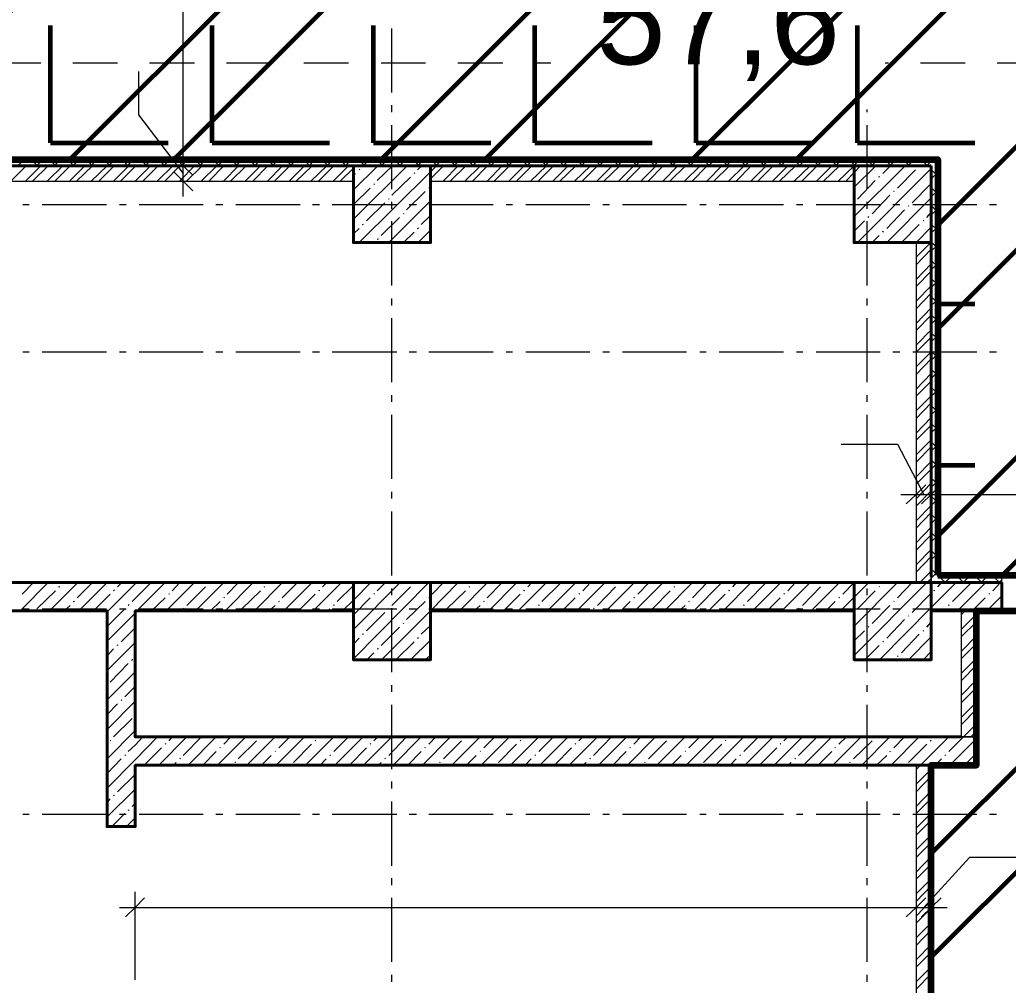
# Model space of a CAD drawing. Header units: millimetres. Extents: x -213911 to 415037, y -3642 to 107391.
# Drawn here: x -187577 to -179876, y 17320 to 24848 of the extents above; entities that cross this region are included whole.
import ezdxf

# ---------------------------------------------------------------- set-up
doc = ezdxf.new("R2010")
doc.units = ezdxf.units.MM
for name, color, linetype, lineweight in [('9.1 Стен подвал шпак', 160, 'Continuous', 90), ('9.2 Потолок подвал шпак', 90, 'Continuous', 60), ('9.3 клининг подвал', 190, 'Continuous', 60), ('Оси', 7, 'Continuous', 9)]:
    doc.layers.add(name, color=color, linetype=linetype, lineweight=lineweight)
doc.styles.get("Standard").update_dxf_attribs({"font": 'arial.ttf'})

msp = doc.modelspace()

# ---------------------------------------------------------------- hatches: boundary and pattern name
at = {"layer": '9.3 клининг подвал'}
h = msp.add_hatch(dxfattribs=at)
h.set_pattern_fill('ANSI32', color=256, scale=180)
h.paths.add_polyline_path([(-155078.4, 16155.4), (-164491.5, 16155.4), (-164491.5, 15486), (-166635.1, 15486), (-166635.1, 20239.2), (-167965.3, 20239.2), (-167965.3, 15752.9), (-167967.8, 15486), (-168333.9, 15486), (-170206.4, 15486), (-170206.4, 15956.3), (-178323.2, 15956.3), (-178323.2, 20239.2), (-180123.7, 20239.2), (-180123.7, 19036.1), (-180475.3, 19036.1), (-180475.3, 16155.4), (-205291.8, 16155.4), (-205291.8, 16655.3), (-206511.8, 16655.3), (-206511.8, 16155.4), (-206791.4, 16155.4), (-206791.4, 13151.8), (-168384.7, 13151.8), (-155078.4, 13151.8)])

# ---------------------------------------------------------------- linework, layer by layer
at = {"lineweight": 18}
for points in [[(-186380.7, 23785), (-186304.5, 23708.8), (-186228.2, 23636.8)], [(-186380.7, 23666.4), (-186304.5, 23590.2), (-186228.2, 23513.9)], [(-180517.6, 21222), (-180593.9, 21145.8), (-180670.1, 21073.8)], [(-180399, 21222), (-180475.3, 21145.8), (-180551.5, 21073.8)], [(-186605.3, 18002.4), (-186677.3, 17926.2), (-186753.5, 17854.2)], [(-180517.6, 18002.4), (-180593.9, 17926.2), (-180670.1, 17854.2)], [(-180399, 18002.4), (-180475.3, 17926.2), (-180551.5, 17854.2)]]:
    msp.add_lwpolyline(points, dxfattribs=at)
at = {"lineweight": 40}
for points in [[(-188181.2, 23708.8), (-184978.5, 23708.8)], [(-184376.9, 23708.8), (-181076.8, 23708.8)], [(-180475.3, 23111.5), (-180475.3, 20506.1)], [(-180242.3, 19256.4), (-186677.3, 19256.4), (-186677.3, 20239.2), (-184978.5, 20239.2), (-184978.5, 20459.5), (-188181.2, 20459.5), (-188181.2, 20239.2), (-186897.6, 20239.2), (-186897.6, 18557.4), (-186677.3, 18557.4), (-186677.3, 19036.1), (-180123.7, 19036.1), (-180123.7, 19256.4)], [(-179924.5, 20459.5), (-180475.3, 20459.5)]]:
    msp.add_lwpolyline(points, dxfattribs=at)
for points in [[(-184376.9, 23708.8), (-184978.5, 23708.8), (-184978.5, 23111.5), (-184376.9, 23111.5)], [(-180475.3, 23708.8), (-181076.8, 23708.8), (-181076.8, 23111.5), (-180475.3, 23111.5)], [(-184376.9, 20459.5), (-184978.5, 20459.5), (-184978.5, 19857.9), (-184376.9, 19857.9)], [(-181076.8, 20459.5), (-184376.9, 20459.5), (-184376.9, 20239.2), (-181076.8, 20239.2)], [(-180475.3, 20459.5), (-181076.8, 20459.5), (-181076.8, 19857.9), (-180475.3, 19857.9)], [(-179924.5, 20459.5), (-179924.5, 20239.2), (-180475.3, 20239.2), (-180475.3, 20459.5)]]:
    msp.add_lwpolyline(points, close=True, dxfattribs=at)
at = {"layer": '9.1 Стен подвал шпак'}
msp.add_lwpolyline([(-168384.7, 13151.8), (-206791.4, 13151.8), (-206791.4, 16155.4), (-206511.8, 16155.4), (-206511.8, 16655.3), (-205291.8, 16655.3), (-205291.8, 16155.4), (-180475.3, 16155.4), (-180475.3, 19036.1), (-180123.7, 19036.1), (-180123.7, 20239.2), (-178323.2, 20239.2), (-178323.2, 15956.3), (-170206.4, 15956.3)], dxfattribs=at)
at = {"layer": 'Оси', "lineweight": 9}
for points in [[(-186304.5, 23471.5), (-186304.5, 23708.8), (-186304.5, 28322.2), (-186304.5, 28563.6)], [(-179924.5, 20459.5), (-179924.5, 20506.1), (-180424.4, 20506.1), (-180424.4, 23708.8), (-180424.4, 23759.6), (-189782.5, 23759.6), (-189782.5, 28322.2), (-189829.1, 28322.2)], [(-184677.7, 24280.7), (-184677.7, 24780.6)], [(-180975.2, 24280.7), (-180975.2, 24780.6)], [(-187766, 24513.7), (-187414.4, 24513.7)], [(-187164.5, 24513.7), (-186817.1, 24513.7)], [(-186567.1, 24513.7), (-186215.5, 24513.7)], [(-185965.6, 24513.7), (-185614, 24513.7)], [(-185364, 24513.7), (-185016.6, 24513.7)], [(-184762.4, 24513.7), (-184415.1, 24513.7)], [(-184165.1, 24513.7), (-183813.5, 24513.7)], [(-183563.6, 24513.7), (-183211.9, 24513.7)], [(-182962, 24513.7), (-182614.6, 24513.7)], [(-182364.7, 24513.7), (-182013.1, 24513.7)], [(-181763.1, 24513.7), (-181411.5, 24513.7)], [(-181161.6, 24513.7), (-180809.9, 24513.7)], [(-180560, 24513.7), (-180212.6, 24513.7)], [(-179962.7, 24513.7), (-179611.1, 24513.7)], [(-186651.9, 24445.9), (-186651.9, 24107), (-186304.5, 23649.5)], [(-184677.7, 24128.2), (-184677.7, 24183.2)], [(-180975.2, 24128.2), (-180975.2, 24183.2)], [(-184677.7, 23526.6), (-184677.7, 24026.5)], [(-180975.2, 23526.6), (-180975.2, 24026.5)], [(-187592.3, 23708.8), (-187541.5, 23759.6)], [(-187439.8, 23708.8), (-187486.4, 23759.6)], [(-187448.3, 23708.8), (-187397.5, 23759.6)], [(-187295.8, 23708.8), (-187346.6, 23759.6)], [(-187308.5, 23708.8), (-187257.7, 23759.6)], [(-187156, 23708.8), (-187206.8, 23759.6)], [(-187164.5, 23708.8), (-187117.9, 23759.6)], [(-187011.9, 23708.8), (-187062.8, 23759.6)], [(-187024.7, 23708.8), (-186973.8, 23759.6)], [(-186872.1, 23708.8), (-186923, 23759.6)], [(-186884.9, 23708.8), (-186834, 23759.6)], [(-186732.3, 23708.8), (-186778.9, 23759.6)], [(-186740.8, 23708.8), (-186690, 23759.6)], [(-186588.3, 23708.8), (-186639.1, 23759.6)], [(-186601, 23708.8), (-186550.2, 23759.6)], [(-186448.5, 23708.8), (-186499.3, 23759.6)], [(-186457, 23708.8), (-186410.4, 23759.6)], [(-186304.5, 23708.8), (-186355.3, 23759.6)], [(-186317.2, 23708.8), (-186266.3, 23759.6)], [(-186164.7, 23708.8), (-186215.5, 23759.6)], [(-186177.4, 23708.8), (-186126.5, 23759.6)], [(-186024.9, 23708.8), (-186071.5, 23759.6)], [(-186033.3, 23708.8), (-185982.5, 23759.6)], [(-185880.8, 23708.8), (-185931.7, 23759.6)], [(-185893.6, 23708.8), (-185842.7, 23759.6)], [(-185741, 23708.8), (-185791.9, 23759.6)], [(-185749.5, 23708.8), (-185702.9, 23759.6)], [(-185597, 23708.8), (-185647.8, 23759.6)], [(-185609.7, 23708.8), (-185558.9, 23759.6)], [(-185457.2, 23708.8), (-185508, 23759.6)], [(-185469.9, 23708.8), (-185419.1, 23759.6)], [(-185317.4, 23708.8), (-185364, 23759.6)], [(-185325.9, 23708.8), (-185275, 23759.6)], [(-185173.4, 23708.8), (-185224.2, 23759.6)], [(-185186.1, 23708.8), (-185135.2, 23759.6)], [(-185033.6, 23708.8), (-185084.4, 23759.6)], [(-185042, 23708.8), (-184995.4, 23759.6)], [(-184889.5, 23708.8), (-184940.4, 23759.6)], [(-184902.2, 23708.8), (-184851.4, 23759.6)], [(-184749.7, 23708.8), (-184800.6, 23759.6)], [(-184762.4, 23708.8), (-184711.6, 23759.6)], [(-184609.9, 23708.8), (-184656.5, 23759.6)], [(-184618.4, 23708.8), (-184567.6, 23759.6)], [(-184465.9, 23708.8), (-184516.7, 23759.6)], [(-184478.6, 23708.8), (-184427.8, 23759.6)], [(-184326.1, 23708.8), (-184376.9, 23759.6)], [(-184334.6, 23708.8), (-184283.7, 23759.6)], [(-184182.1, 23708.8), (-184232.9, 23759.6)], [(-184194.8, 23708.8), (-184143.9, 23759.6)], [(-184042.3, 23708.8), (-184093.1, 23759.6)], [(-184050.7, 23708.8), (-184004.1, 23759.6)], [(-183898.2, 23708.8), (-183949.1, 23759.6)], [(-183910.9, 23708.8), (-183860.1, 23759.6)], [(-183758.4, 23708.8), (-183809.3, 23759.6)], [(-183771.1, 23708.8), (-183720.3, 23759.6)], [(-183618.6, 23708.8), (-183665.2, 23759.6)], [(-183627.1, 23708.8), (-183576.3, 23759.6)], [(-183474.6, 23708.8), (-183525.4, 23759.6)], [(-183487.3, 23708.8), (-183436.5, 23759.6)], [(-183334.8, 23708.8), (-183385.6, 23759.6)], [(-183343.3, 23708.8), (-183296.7, 23759.6)], [(-183190.8, 23708.8), (-183241.6, 23759.6)], [(-183203.5, 23708.8), (-183152.6, 23759.6)], [(-183051, 23708.8), (-183101.8, 23759.6)], [(-183063.7, 23708.8), (-183012.8, 23759.6)], [(-182911.2, 23708.8), (-182957.8, 23759.6)], [(-182919.6, 23708.8), (-182868.8, 23759.6)], [(-182767.1, 23708.8), (-182818, 23759.6)], [(-182779.8, 23708.8), (-182729, 23759.6)], [(-182627.3, 23708.8), (-182678.2, 23759.6)], [(-182635.8, 23708.8), (-182589.2, 23759.6)], [(-182483.3, 23708.8), (-182534.1, 23759.6)], [(-182496, 23708.8), (-182445.2, 23759.6)], [(-182343.5, 23708.8), (-182394.3, 23759.6)], [(-182356.2, 23708.8), (-182305.4, 23759.6)], [(-182203.7, 23708.8), (-182250.3, 23759.6)], [(-182212.2, 23708.8), (-182161.3, 23759.6)], [(-182059.7, 23708.8), (-182110.5, 23759.6)], [(-182072.4, 23708.8), (-182021.5, 23759.6)], [(-181919.9, 23708.8), (-181970.7, 23759.6)], [(-181928.3, 23708.8), (-181881.7, 23759.6)], [(-181775.8, 23708.8), (-181826.7, 23759.6)], [(-181788.5, 23708.8), (-181737.7, 23759.6)], [(-181636, 23708.8), (-181686.9, 23759.6)], [(-181648.7, 23708.8), (-181597.9, 23759.6)], [(-181496.2, 23708.8), (-181542.8, 23759.6)], [(-181504.7, 23708.8), (-181453.9, 23759.6)], [(-181352.2, 23708.8), (-181403, 23759.6)], [(-181364.9, 23708.8), (-181314.1, 23759.6)], [(-181212.4, 23708.8), (-181263.2, 23759.6)], [(-181220.9, 23708.8), (-181174.3, 23759.6)], [(-181068.4, 23708.8), (-181119.2, 23759.6)], [(-181081.1, 23708.8), (-181030.2, 23759.6)], [(-180928.6, 23708.8), (-180979.4, 23759.6)], [(-180941.3, 23708.8), (-180890.4, 23759.6)], [(-180788.8, 23708.8), (-180835.4, 23759.6)], [(-180797.2, 23708.8), (-180746.4, 23759.6)], [(-180644.7, 23708.8), (-180695.6, 23759.6)], [(-180657.4, 23708.8), (-180606.6, 23759.6)], [(-180504.9, 23708.8), (-180555.8, 23759.6)], [(-180513.4, 23708.8), (-180466.8, 23759.6)], [(-187647.4, 23590.2), (-187528.8, 23708.8)], [(-187533, 23590.2), (-187414.4, 23708.8)], [(-187477.9, 23590.2), (-187355.1, 23708.8)], [(-187363.6, 23590.2), (-187240.7, 23708.8)], [(-187304.3, 23590.2), (-187185.6, 23708.8)], [(-187189.9, 23590.2), (-187071.3, 23708.8)], [(-187134.8, 23590.2), (-187011.9, 23708.8)], [(-187020.4, 23590.2), (-186897.6, 23708.8)], [(-186961.1, 23590.2), (-186842.5, 23708.8)], [(-186846.7, 23590.2), (-186728.1, 23708.8)], [(-186791.7, 23590.2), (-186673, 23708.8)], [(-186677.3, 23590.2), (-186558.7, 23708.8)], [(-186618, 23590.2), (-186499.3, 23708.8)], [(-186507.8, 23590.2), (-186385, 23708.8)], [(-186448.5, 23590.2), (-186329.9, 23708.8)], [(-186410.4, 23708.8), (-186304.5, 23708.8), (-186185.9, 23708.8)], [(-186334.1, 23590.2), (-186215.5, 23708.8)], [(-186279.1, 23590.2), (-186156.2, 23708.8)], [(-186164.7, 23590.2), (-186041.8, 23708.8)], [(-186105.4, 23590.2), (-185986.7, 23708.8)], [(-185991, 23590.2), (-185872.4, 23708.8)], [(-185935.9, 23590.2), (-185813.1, 23708.8)], [(-185821.5, 23590.2), (-185702.9, 23708.8)], [(-185762.2, 23590.2), (-185643.6, 23708.8)], [(-185647.8, 23590.2), (-185529.2, 23708.8)], [(-185592.8, 23590.2), (-185474.2, 23708.8)], [(-185478.4, 23590.2), (-185359.8, 23708.8)], [(-185423.3, 23590.2), (-185300.5, 23708.8)], [(-185308.9, 23590.2), (-185186.1, 23708.8)], [(-185249.6, 23590.2), (-185131, 23708.8)], [(-185135.2, 23590.2), (-185016.6, 23708.8)], [(-185080.2, 23590.2), (-184978.5, 23691.8)], [(-184978.5, 23522.4), (-184787.9, 23708.8)], [(-184978.5, 23293.6), (-184559.1, 23708.8)], [(-184978.5, 23708.8), (-184376.9, 23708.8)], [(-184978.5, 23632.5), (-184961.6, 23649.5)], [(-184931.9, 23679.1), (-184927.7, 23683.4)], [(-184931.9, 23111.5), (-184376.9, 23662.2)], [(-184906.5, 23708.8), (-184902.2, 23708.8)], [(-184792.1, 23594.4), (-184673.5, 23708.8)], [(-184504, 23649.5), (-184499.8, 23653.7)], [(-184478.6, 23679.1), (-184444.7, 23708.8)], [(-184376.9, 23662.2), (-184330.3, 23708.8)], [(-184376.9, 23607.1), (-184275.3, 23708.8)], [(-184279.5, 23590.2), (-184160.9, 23708.8)], [(-184224.4, 23590.2), (-184101.6, 23708.8)], [(-184110, 23590.2), (-183987.2, 23708.8)], [(-184050.7, 23590.2), (-183932.1, 23708.8)], [(-183936.4, 23590.2), (-183817.7, 23708.8)], [(-183881.3, 23590.2), (-183762.7, 23708.8)], [(-183766.9, 23590.2), (-183648.3, 23708.8)], [(-183707.6, 23590.2), (-183589, 23708.8)], [(-183597.5, 23590.2), (-183474.6, 23708.8)], [(-183538.1, 23590.2), (-183419.5, 23708.8)], [(-183423.8, 23590.2), (-183305.1, 23708.8)], [(-183368.7, 23590.2), (-183245.8, 23708.8)], [(-183254.3, 23590.2), (-183131.5, 23708.8)], [(-183195, 23590.2), (-183076.4, 23708.8)], [(-183080.6, 23590.2), (-182962, 23708.8)], [(-183025.5, 23590.2), (-182902.7, 23708.8)], [(-182911.2, 23590.2), (-182792.5, 23708.8)], [(-182851.9, 23590.2), (-182733.2, 23708.8)], [(-182737.5, 23590.2), (-182618.9, 23708.8)], [(-182682.4, 23590.2), (-182563.8, 23708.8)], [(-182568, 23590.2), (-182449.4, 23708.8)], [(-182512.9, 23590.2), (-182390.1, 23708.8)], [(-182398.6, 23590.2), (-182275.7, 23708.8)], [(-182339.3, 23590.2), (-182220.6, 23708.8)], [(-182224.9, 23590.2), (-182106.3, 23708.8)], [(-182169.8, 23590.2), (-182047, 23708.8)], [(-182055.4, 23590.2), (-181932.6, 23708.8)], [(-181996.1, 23590.2), (-181877.5, 23708.8)], [(-181881.7, 23590.2), (-181763.1, 23708.8)], [(-181826.7, 23590.2), (-181708, 23708.8)], [(-181712.3, 23590.2), (-181593.7, 23708.8)], [(-181657.2, 23590.2), (-181534.4, 23708.8)], [(-181542.8, 23590.2), (-181420, 23708.8)], [(-181483.5, 23590.2), (-181364.9, 23708.8)], [(-181369.1, 23590.2), (-181250.5, 23708.8)], [(-181314.1, 23590.2), (-181191.2, 23708.8)], [(-181199.7, 23590.2), (-181076.8, 23708.8)], [(-181140.4, 23590.2), (-181076.8, 23657.9)], [(-181076.8, 23543.6), (-180907.4, 23708.8)], [(-181076.8, 23314.8), (-180678.6, 23708.8)], [(-181076.8, 23657.9), (-181026, 23708.8)], [(-181076.8, 23708.8), (-180475.3, 23708.8), (-180475.3, 23111.5)], [(-181051.4, 23111.5), (-180475.3, 23687.6)], [(-180852.3, 23649.5), (-180793, 23708.8)], [(-180737.9, 23535.1), (-180598.1, 23679.1)], [(-180568.5, 23708.8), (-180564.2, 23708.8)], [(-180424.4, 23632.5), (-180475.3, 23679.1)], [(-180475.3, 23607.1), (-180424.4, 23657.9)], [(-186410.4, 23590.2), (-186304.5, 23590.2), (-186185.9, 23590.2)], [(-184817.5, 23564.7), (-184813.3, 23569)], [(-184677.7, 23480), (-184533.7, 23619.8)], [(-181051.4, 23450.4), (-180911.6, 23594.4)], [(-180882, 23619.8), (-180877.7, 23628.3)], [(-184978.5, 23408), (-184847.2, 23535.1)], [(-184563.3, 23365.6), (-184419.3, 23509.7)], [(-184389.6, 23535.1), (-184385.4, 23539.3)], [(-180767.6, 23509.7), (-180763.3, 23513.9)], [(-180623.5, 23420.7), (-180483.7, 23564.7)], [(-180424.4, 23488.5), (-180475.3, 23539.3)], [(-180475.3, 23467.3), (-180424.4, 23518.1)], [(-184876.8, 23280.9), (-184732.8, 23420.7)], [(-184703.1, 23450.4), (-184698.9, 23454.6)], [(-184703.1, 23111.5), (-184376.9, 23437.7)], [(-184677.7, 23374.1), (-184677.7, 23429.2)], [(-180975.2, 23374.1), (-180975.2, 23429.2)], [(-180937, 23336), (-180797.2, 23480)], [(-180822.6, 23111.5), (-180475.3, 23458.8)], [(-187554.2, 23408), (-187503.4, 23408)], [(-187401.7, 23408), (-186901.8, 23408)], [(-186800.1, 23408), (-186749.3, 23408)], [(-186647.6, 23408), (-186147.7, 23408)], [(-186050.3, 23408), (-185995.2, 23408)], [(-185893.6, 23408), (-185393.7, 23408)], [(-185296.2, 23408), (-185241.2, 23408)], [(-185143.7, 23408), (-184639.6, 23408)], [(-184588.8, 23336), (-184584.5, 23340.2)], [(-184542.2, 23408), (-184487.1, 23408)], [(-184389.6, 23408), (-183889.8, 23408)], [(-183788.1, 23408), (-183737.3, 23408)], [(-183635.6, 23408), (-183135.7, 23408)], [(-183034, 23408), (-182983.2, 23408)], [(-182881.5, 23408), (-182381.6, 23408)], [(-182279.9, 23408), (-182229.1, 23408)], [(-182127.4, 23408), (-181627.6, 23408)], [(-181525.9, 23408), (-181475, 23408)], [(-181373.4, 23408), (-180873.5, 23408)], [(-180822.6, 23221.6), (-180682.8, 23365.6)], [(-180776, 23408), (-180721, 23408)], [(-180653.2, 23395.3), (-180649, 23399.5)], [(-180619.3, 23408), (-180119.4, 23408)], [(-180509.2, 23306.3), (-180475.3, 23344.5)], [(-180424.4, 23348.7), (-180475.3, 23399.5)], [(-180475.3, 23327.5), (-180424.4, 23374.1)], [(-180022, 23408), (-179966.9, 23408)], [(-184762.4, 23166.5), (-184618.4, 23306.3)], [(-184677.7, 22776.8), (-184677.7, 23276.7)], [(-184449, 23251.3), (-184376.9, 23323.3)], [(-181076.8, 23200.4), (-180996.3, 23280.9)], [(-180975.2, 22776.8), (-180975.2, 23276.7)], [(-180966.7, 23306.3), (-180962.4, 23314.8)], [(-180538.8, 23280.9), (-180534.6, 23285.1)], [(-184978.5, 23179.2), (-184931.9, 23221.6)], [(-184906.5, 23251.3), (-184898, 23255.5)], [(-184588.8, 23111.5), (-184504, 23191.9)], [(-184478.6, 23221.6), (-184470.1, 23225.8)], [(-184474.4, 23111.5), (-184376.9, 23208.9)], [(-180852.3, 23191.9), (-180848.1, 23200.4)], [(-180708.3, 23111.5), (-180568.5, 23251.3)], [(-180593.9, 23111.5), (-180475.3, 23230.1)], [(-180424.4, 23204.7), (-180475.3, 23255.5)], [(-180475.3, 23183.5), (-180424.4, 23234.3)], [(-184792.1, 23136.9), (-184783.6, 23141.1)], [(-180937, 23111.5), (-180882, 23166.5)], [(-180593.9, 22997.1), (-180479.5, 23111.5)], [(-180479.5, 23111.5), (-180475.3, 23115.7)], [(-180424.4, 23064.9), (-180475.3, 23115.7)], [(-180593.9, 22937.8), (-180475.3, 23060.6)], [(-180475.3, 23043.7), (-180424.4, 23094.5)], [(-180424.4, 22920.8), (-180475.3, 22971.7)], [(-180593.9, 22823.4), (-180475.3, 22946.2)], [(-180593.9, 22768.3), (-180475.3, 22886.9)], [(-180475.3, 22899.6), (-180424.4, 22950.5)], [(-180424.4, 22781), (-180475.3, 22831.9)], [(-180475.3, 22759.8), (-180424.4, 22810.7)], [(-180593.9, 22653.9), (-180475.3, 22772.5)], [(-184677.7, 22620), (-184677.7, 22675.1)], [(-180975.2, 22620), (-180975.2, 22675.1)], [(-180593.9, 22594.6), (-180475.3, 22717.5)], [(-180424.4, 22641.2), (-180475.3, 22687.8)], [(-180475.3, 22620), (-180424.4, 22666.6)], [(-180593.9, 22480.2), (-180475.3, 22603.1)], [(-184677.7, 22022.7), (-184677.7, 22522.6)], [(-180975.2, 22022.7), (-180975.2, 22522.6)], [(-180593.9, 22425.2), (-180475.3, 22543.8)], [(-180424.4, 22497.2), (-180475.3, 22548)], [(-180475.3, 22476), (-180424.4, 22526.8)], [(-180593.9, 22310.8), (-180475.3, 22429.4)], [(-180593.9, 22255.7), (-180475.3, 22374.3)], [(-180424.4, 22357.4), (-180475.3, 22408.2)], [(-180475.3, 22336.2), (-180424.4, 22387)], [(-187554.2, 22259.9), (-187503.4, 22259.9)], [(-187401.7, 22259.9), (-186901.8, 22259.9)], [(-186800.1, 22259.9), (-186749.3, 22259.9)], [(-186647.6, 22259.9), (-186147.7, 22259.9)], [(-186050.3, 22259.9), (-185995.2, 22259.9)], [(-185893.6, 22259.9), (-185393.7, 22259.9)], [(-185296.2, 22259.9), (-185241.2, 22259.9)], [(-185143.7, 22259.9), (-184639.6, 22259.9)], [(-184542.2, 22259.9), (-184487.1, 22259.9)], [(-184389.6, 22259.9), (-183889.8, 22259.9)], [(-183788.1, 22259.9), (-183737.3, 22259.9)], [(-183635.6, 22259.9), (-183135.7, 22259.9)], [(-183034, 22259.9), (-182983.2, 22259.9)], [(-182881.5, 22259.9), (-182381.6, 22259.9)], [(-182279.9, 22259.9), (-182229.1, 22259.9)], [(-182127.4, 22259.9), (-181627.6, 22259.9)], [(-181525.9, 22259.9), (-181475, 22259.9)], [(-181373.4, 22259.9), (-180873.5, 22259.9)], [(-180776, 22259.9), (-180721, 22259.9)], [(-180619.3, 22259.9), (-180119.4, 22259.9)], [(-180593.9, 22141.3), (-180475.3, 22259.9)], [(-180424.4, 22213.3), (-180475.3, 22264.2)], [(-180022, 22259.9), (-179966.9, 22259.9)], [(-180593.9, 22082), (-180475.3, 22204.9)], [(-180475.3, 22192.2), (-180424.4, 22243)], [(-180424.4, 22073.5), (-180475.3, 22124.4)], [(-180593.9, 21967.6), (-180475.3, 22090.5)], [(-180593.9, 21912.6), (-180475.3, 22031.2)], [(-180475.3, 22052.4), (-180424.4, 22103.2)], [(-180424.4, 21933.7), (-180475.3, 21980.3)], [(-180475.3, 21912.6), (-180424.4, 21959.2)], [(-184677.7, 21870.2), (-184677.7, 21921)], [(-180975.2, 21870.2), (-180975.2, 21921)], [(-180593.9, 21798.2), (-180475.3, 21916.8)], [(-180593.9, 21738.9), (-180475.3, 21861.7)], [(-180424.4, 21789.7), (-180475.3, 21840.5)], [(-180475.3, 21768.5), (-180424.4, 21819.4)], [(-184677.7, 21268.6), (-184677.7, 21768.5)], [(-180975.2, 21268.6), (-180975.2, 21768.5)], [(-180593.9, 21624.5), (-180475.3, 21747.4)], [(-180593.9, 21569.4), (-180475.3, 21688)], [(-180424.4, 21649.9), (-180475.3, 21700.8)], [(-180475.3, 21628.7), (-180424.4, 21679.6)], [(-180593.9, 21455), (-180475.3, 21573.7)], [(-181178.5, 21539.8), (-180737.9, 21539.8), (-180534.6, 21145.8)], [(-180593.9, 21400), (-180475.3, 21518.6)], [(-180424.4, 21505.9), (-180475.3, 21556.7)], [(-180475.3, 21484.7), (-180424.4, 21535.5)], [(-180424.4, 21366.1), (-180475.3, 21416.9)], [(-180593.9, 21285.6), (-180475.3, 21404.2)], [(-180593.9, 21226.3), (-180475.3, 21344.9)], [(-180475.3, 21344.9), (-180424.4, 21395.7)], [(-180424.4, 21226.3), (-180475.3, 21272.9)], [(-180593.9, 21251.7), (-180593.9, 21145.8), (-180593.9, 21027.2)], [(-180593.9, 21111.9), (-180475.3, 21234.8)], [(-180475.3, 21205.1), (-180424.4, 21251.7)], [(-180475.3, 21251.7), (-180475.3, 21145.8), (-180475.3, 21027.2)], [(-184677.7, 21116.1), (-184677.7, 21167)], [(-180975.2, 21116.1), (-180975.2, 21167)], [(-180712.5, 21145.8), (-180475.3, 21145.8), (-178323.2, 21145.8), (-178081.7, 21145.8)], [(-180593.9, 21056.8), (-180475.3, 21175.4)], [(-180424.4, 21082.2), (-180475.3, 21133.1)], [(-180475.3, 21061.1), (-180424.4, 21111.9)], [(-180593.9, 20942.4), (-180475.3, 21061.1)], [(-184677.7, 20514.6), (-184677.7, 21014.5)], [(-180975.2, 20514.6), (-180975.2, 21014.5)], [(-180593.9, 20883.1), (-180475.3, 21006)], [(-180424.4, 20942.4), (-180475.3, 20993.3)], [(-180475.3, 20921.3), (-180424.4, 20972.1)], [(-180593.9, 20768.8), (-180475.3, 20891.6)], [(-180593.9, 20713.7), (-180475.3, 20832.3)], [(-180424.4, 20798.4), (-180475.3, 20849.2)], [(-180475.3, 20777.2), (-180424.4, 20828.1)], [(-180593.9, 20599.3), (-180475.3, 20717.9)], [(-180593.9, 20540), (-180475.3, 20662.8)], [(-180424.4, 20658.6), (-180475.3, 20709.4)], [(-180475.3, 20637.4), (-180424.4, 20688.3)], [(-180424.4, 20518.8), (-180475.3, 20565.4)], [(-180564.2, 20459.5), (-180475.3, 20548.5)], [(-180509.2, 20459.5), (-180475.3, 20489.2)], [(-180475.3, 20493.4), (-180462.6, 20506.1), (-180424.4, 20544.2)], [(-180475.3, 20506.1), (-180475.3, 20459.5)], [(-180365.1, 20459.5), (-180416, 20506.1)], [(-180369.4, 20459.5), (-180318.5, 20506.1)], [(-180225.3, 20459.5), (-180271.9, 20506.1)], [(-180229.6, 20459.5), (-180178.7, 20506.1)], [(-180081.3, 20459.5), (-180132.1, 20506.1)], [(-180085.5, 20459.5), (-180038.9, 20506.1)], [(-179941.5, 20459.5), (-179992.3, 20506.1)], [(-187575.4, 20239.2), (-187355.1, 20459.5)], [(-187558.4, 20370.5), (-187469.5, 20459.5)], [(-187346.6, 20239.2), (-187126.3, 20459.5)], [(-187274.6, 20425.6), (-187266.1, 20429.8)], [(-187244.9, 20455.3), (-187240.7, 20459.5)], [(-187130.6, 20340.9), (-187011.9, 20459.5)], [(-187117.9, 20239.2), (-186897.6, 20459.5)], [(-186897.6, 20230.7), (-186889.1, 20239.2), (-186668.8, 20459.5)], [(-186817.1, 20425.6), (-186783.2, 20459.5)], [(-186702.7, 20311.2), (-186558.7, 20455.3)], [(-186664.6, 20239.2), (-186444.3, 20459.5)], [(-186435.8, 20239.2), (-186215.5, 20459.5)], [(-186389.2, 20396), (-186329.9, 20459.5)], [(-186274.8, 20281.6), (-186130.8, 20425.6)], [(-186207, 20239.2), (-185986.7, 20459.5)], [(-186101.1, 20455.3), (-186101.1, 20459.5)], [(-185978.3, 20239.2), (-185758, 20459.5)], [(-185961.3, 20370.5), (-185872.4, 20459.5)], [(-185749.5, 20239.2), (-185529.2, 20459.5)], [(-185673.3, 20425.6), (-185669, 20429.8)], [(-185647.8, 20455.3), (-185643.6, 20459.5)], [(-185533.5, 20340.9), (-185414.8, 20459.5)], [(-185520.8, 20239.2), (-185300.5, 20459.5)], [(-185292, 20239.2), (-185071.7, 20459.5)], [(-185220, 20425.6), (-185186.1, 20459.5)], [(-185105.6, 20311.2), (-184978.5, 20438.3), (-184961.6, 20455.3)], [(-185063.2, 20239.2), (-184978.5, 20323.9), (-184842.9, 20459.5)], [(-184978.5, 20095.2), (-184614.2, 20459.5)], [(-184978.5, 19866.4), (-184389.6, 20459.5)], [(-184792.1, 20396), (-184728.6, 20459.5)], [(-184758.2, 19857.9), (-184376.9, 20239.2), (-184160.9, 20459.5)], [(-184677.7, 20281.6), (-184533.7, 20425.6)], [(-184677.7, 20362.1), (-184677.7, 20412.9)], [(-184504, 20455.3), (-184504, 20459.5)], [(-184364.2, 20370.5), (-184275.3, 20459.5)], [(-184152.4, 20239.2), (-183932.1, 20459.5)], [(-184076.2, 20425.6), (-184071.9, 20429.8)], [(-184046.5, 20455.3), (-184046.5, 20459.5)], [(-183936.4, 20340.9), (-183817.7, 20459.5)], [(-183923.7, 20239.2), (-183703.4, 20459.5)], [(-183694.9, 20239.2), (-183474.6, 20459.5)], [(-183618.6, 20425.6), (-183589, 20459.5)], [(-183508.5, 20311.2), (-183364.5, 20455.3)], [(-183466.1, 20239.2), (-183245.8, 20459.5)], [(-183237.4, 20239.2), (-183017.1, 20459.5)], [(-183190.8, 20396), (-183131.5, 20459.5)], [(-183076.4, 20281.6), (-182936.6, 20425.6)], [(-183008.6, 20239.2), (-182788.3, 20459.5)], [(-182906.9, 20455.3), (-182902.7, 20459.5)], [(-182784.1, 20239.2), (-182563.8, 20459.5)], [(-182762.9, 20370.5), (-182673.9, 20459.5)], [(-182555.3, 20239.2), (-182335, 20459.5)], [(-182479.1, 20425.6), (-182474.8, 20429.8)], [(-182449.4, 20455.3), (-182449.4, 20459.5)], [(-182335, 20340.9), (-182220.6, 20459.5)], [(-182326.5, 20239.2), (-182106.3, 20459.5)], [(-182097.8, 20239.2), (-181877.5, 20459.5)], [(-182021.5, 20425.6), (-181991.9, 20459.5)], [(-181907.2, 20311.2), (-181767.4, 20455.3)], [(-181869, 20239.2), (-181648.7, 20459.5)], [(-181640.3, 20239.2), (-181420, 20459.5)], [(-181593.7, 20396), (-181534.4, 20459.5)], [(-181479.3, 20281.6), (-181339.5, 20425.6)], [(-181411.5, 20239.2), (-181191.2, 20459.5)], [(-181309.8, 20455.3), (-181305.6, 20459.5)], [(-181182.7, 20239.2), (-181076.8, 20345.1), (-180962.4, 20459.5)], [(-181165.8, 20370.5), (-181076.8, 20459.5)], [(-181076.8, 20120.6), (-180737.9, 20459.5)], [(-181076.8, 19891.8), (-180509.2, 20459.5)], [(-180975.2, 20362.1), (-180975.2, 20412.9)], [(-180882, 20425.6), (-180877.7, 20429.8)], [(-180877.7, 19857.9), (-180475.3, 20264.6), (-180280.4, 20459.5)], [(-180852.3, 20455.3), (-180848.1, 20459.5)], [(-180737.9, 20340.9), (-180623.5, 20459.5)], [(-180424.4, 20425.6), (-180394.8, 20459.5)], [(-180310, 20311.2), (-180166, 20455.3)], [(-180271.9, 20239.2), (-180051.6, 20459.5)], [(-179996.6, 20396), (-179937.3, 20459.5)], [(-179945.7, 20459.5), (-179924.5, 20480.7)], [(-187444.1, 20256.2), (-187300, 20396)], [(-187003.5, 20239.2), (-186872.1, 20370.5)], [(-186846.7, 20396), (-186838.3, 20404.4)], [(-186550.2, 20239.2), (-186444.3, 20340.9)], [(-186414.6, 20370.5), (-186410.4, 20374.8)], [(-185986.7, 20340.9), (-185982.5, 20345.1)], [(-185847, 20256.2), (-185702.9, 20396)], [(-185406.4, 20239.2), (-185275, 20370.5)], [(-185245.4, 20396), (-185241.2, 20404.4)], [(-184978.5, 20209.6), (-184847.2, 20340.9)], [(-184817.5, 20370.5), (-184813.3, 20374.8)], [(-184389.6, 20340.9), (-184385.4, 20345.1)], [(-184249.8, 20256.2), (-184105.8, 20396)], [(-183809.3, 20239.2), (-183677.9, 20370.5)], [(-183648.3, 20396), (-183644.1, 20404.4)], [(-183351.7, 20239.2), (-183250.1, 20340.9)], [(-183220.4, 20370.5), (-183216.2, 20374.8)], [(-182792.5, 20340.9), (-182788.3, 20345.1)], [(-182648.5, 20256.2), (-182508.7, 20396)], [(-182212.2, 20239.2), (-182080.8, 20370.5)], [(-182051.2, 20396), (-182047, 20404.4)], [(-181754.6, 20239.2), (-181653, 20340.9)], [(-181623.3, 20370.5), (-181619.1, 20374.8)], [(-181195.4, 20340.9), (-181191.2, 20345.1)], [(-181051.4, 20256.2), (-180911.6, 20396)], [(-180623.5, 20226.5), (-180483.7, 20370.5)], [(-180454.1, 20396), (-180449.8, 20404.4)], [(-180157.5, 20239.2), (-180055.9, 20340.9)], [(-180043.2, 20239.2), (-179924.5, 20357.8)], [(-180026.2, 20370.5), (-180022, 20374.8)], [(-187554.2, 20256.2), (-187503.4, 20256.2)], [(-187401.7, 20256.2), (-186901.8, 20256.2)], [(-187232.2, 20239.2), (-187185.6, 20281.6)], [(-187160.2, 20311.2), (-187151.7, 20315.5)], [(-186897.6, 20116.4), (-186774.7, 20239.2), (-186757.8, 20256.2)], [(-186800.1, 20256.2), (-186749.3, 20256.2)], [(-186732.3, 20281.6), (-186723.9, 20290)], [(-186647.6, 20256.2), (-186147.7, 20256.2)], [(-186304.5, 20256.2), (-186296, 20260.4)], [(-186092.7, 20239.2), (-186016.4, 20311.2)], [(-186050.3, 20256.2), (-185995.2, 20256.2)], [(-185893.6, 20256.2), (-185393.7, 20256.2)], [(-185635.1, 20239.2), (-185588.5, 20281.6)], [(-185558.9, 20311.2), (-185554.6, 20315.5)], [(-185296.2, 20256.2), (-185241.2, 20256.2)], [(-185177.6, 20239.2), (-185160.7, 20256.2)], [(-185143.7, 20256.2), (-184639.6, 20256.2)], [(-185131, 20281.6), (-185126.8, 20290)], [(-184703.1, 20256.2), (-184698.9, 20260.4)], [(-184677.7, 19760.5), (-184677.7, 20260.4)], [(-184563.3, 20171.4), (-184419.3, 20311.2)], [(-184542.2, 20256.2), (-184487.1, 20256.2)], [(-184389.6, 20256.2), (-183889.8, 20256.2)], [(-184038, 20239.2), (-183991.4, 20281.6)], [(-183961.8, 20311.2), (-183957.5, 20315.5)], [(-183788.1, 20256.2), (-183737.3, 20256.2)], [(-183635.6, 20256.2), (-183135.7, 20256.2)], [(-183580.5, 20239.2), (-183563.6, 20256.2)], [(-183533.9, 20281.6), (-183529.7, 20290)], [(-183106, 20256.2), (-183101.8, 20260.4)], [(-183034, 20256.2), (-182983.2, 20256.2)], [(-182894.2, 20239.2), (-182822.2, 20311.2)], [(-182881.5, 20256.2), (-182381.6, 20256.2)], [(-182440.9, 20239.2), (-182394.3, 20281.6)], [(-182364.7, 20311.2), (-182360.4, 20315.5)], [(-182279.9, 20256.2), (-182229.1, 20256.2)], [(-182127.4, 20256.2), (-181627.6, 20256.2)], [(-181983.4, 20239.2), (-181966.5, 20256.2)], [(-181936.8, 20281.6), (-181932.6, 20290)], [(-181525.9, 20256.2), (-181475, 20256.2)], [(-181508.9, 20256.2), (-181504.7, 20260.4)], [(-181373.4, 20256.2), (-180873.5, 20256.2)], [(-181297.1, 20239.2), (-181225.1, 20311.2)], [(-180975.2, 19760.5), (-180975.2, 20260.4)], [(-180937, 20141.8), (-180797.2, 20281.6)], [(-180776, 20256.2), (-180721, 20256.2)], [(-180767.6, 20311.2), (-180763.3, 20315.5)], [(-180619.3, 20256.2), (-180119.4, 20256.2)], [(-180386.3, 20239.2), (-180369.4, 20256.2)], [(-180339.7, 20281.6), (-180335.5, 20290)], [(-180022, 20256.2), (-179966.9, 20256.2)], [(-186897.6, 20002), (-186677.3, 20222.3)], [(-184876.8, 20082.5), (-184732.8, 20226.5)], [(-180653.2, 20196.8), (-180649, 20201.1)], [(-180242.3, 20209.6), (-180212.6, 20239.2)], [(-180242.3, 20095.2), (-180123.7, 20213.8)], [(-186787.4, 19997.7), (-186677.3, 20107.9)], [(-184762.4, 19968.1), (-184618.4, 20112.1)], [(-184588.8, 20141.8), (-184584.5, 20146)], [(-184449, 20057), (-184376.9, 20124.8)], [(-180966.7, 20112.1), (-180962.4, 20116.4)], [(-180822.6, 20027.4), (-180682.8, 20171.4)], [(-180509.2, 20112.1), (-180475.3, 20150.2)], [(-180242.3, 20035.9), (-180123.7, 20154.5)], [(-184978.5, 19980.8), (-184931.9, 20027.4)], [(-184906.5, 20057), (-184898, 20061.3)], [(-184478.6, 20027.4), (-184470.1, 20031.6)], [(-181076.8, 20006.2), (-180996.3, 20082.5)], [(-180708.3, 19913), (-180568.5, 20057)], [(-180653.2, 19857.9), (-180475.3, 20035.9)], [(-180538.8, 20082.5), (-180534.6, 20086.7)], [(-180242.3, 19921.5), (-180123.7, 20044.3)], [(-186897.6, 19773.2), (-186677.3, 19993.5)], [(-186817.1, 19968.1), (-186812.8, 19976.6)], [(-184648.1, 19857.9), (-184504, 19997.7)], [(-184533.7, 19857.9), (-184376.9, 20010.4)], [(-180992.1, 19857.9), (-180882, 19968.1)], [(-180852.3, 19997.7), (-180848.1, 20002)], [(-180242.3, 19866.4), (-180123.7, 19985)], [(-186897.6, 19887.6), (-186846.7, 19942.7)], [(-184872.6, 19857.9), (-184817.5, 19913)], [(-184792.1, 19942.7), (-184783.6, 19946.9)], [(-184419.3, 19857.9), (-184389.6, 19883.4)], [(-180737.9, 19883.4), (-180733.7, 19887.6)], [(-180538.8, 19857.9), (-180475.3, 19921.5)], [(-180242.3, 19752), (-180123.7, 19870.7)], [(-186872.1, 19684.3), (-186732.3, 19828.3)], [(-186702.7, 19853.7), (-186698.5, 19862.2)], [(-180242.3, 19692.7), (-180123.7, 19815.6)], [(-186897.6, 19544.5), (-186677.3, 19764.7)], [(-186897.6, 19658.8), (-186897.6, 19658.8)], [(-186757.8, 19569.9), (-186677.3, 19650.4)], [(-184677.7, 19608), (-184677.7, 19658.8)], [(-180975.2, 19608), (-180975.2, 19658.8)], [(-180242.3, 19578.3), (-180123.7, 19701.2)], [(-180242.3, 19523.3), (-180123.7, 19641.9)], [(-186897.6, 19315.7), (-186677.3, 19536)], [(-186897.6, 19430.1), (-186817.1, 19514.8)], [(-186787.4, 19540.2), (-186783.2, 19544.5)], [(-184677.7, 19006.4), (-184677.7, 19506.3)], [(-180975.2, 19006.4), (-180975.2, 19506.3)], [(-180242.3, 19408.9), (-180123.7, 19527.5)], [(-180242.3, 19349.6), (-180123.7, 19472.4)], [(-186846.7, 19256.4), (-186702.7, 19400.4)], [(-180225.3, 19256.4), (-180123.7, 19358.1)], [(-186897.6, 19086.9), (-186677.3, 19307.2)], [(-186897.6, 18858.2), (-186677.3, 19078.5), (-186503.6, 19256.4)], [(-186732.3, 19142), (-186677.3, 19192.8), (-186618, 19256.4)], [(-186495.1, 19036.1), (-186274.8, 19256.4)], [(-186414.6, 19226.7), (-186389.2, 19256.4)], [(-186304.5, 19112.3), (-186160.4, 19256.4)], [(-186266.3, 19036.1), (-186046.1, 19256.4)], [(-186037.6, 19036.1), (-185817.3, 19256.4)], [(-185986.7, 19201.3), (-185931.7, 19256.4)], [(-185808.8, 19036.1), (-185588.5, 19256.4)], [(-185702.9, 19256.4), (-185702.9, 19256.4)], [(-185580.1, 19036.1), (-185359.8, 19256.4)], [(-185558.9, 19171.7), (-185474.2, 19256.4)], [(-185351.3, 19036.1), (-185131, 19256.4)], [(-185245.4, 19256.4), (-185245.4, 19256.4)], [(-185131, 19142), (-185016.6, 19256.4)], [(-185122.5, 19036.1), (-184902.2, 19256.4)], [(-184898, 19036.1), (-184677.7, 19256.4)], [(-184817.5, 19226.7), (-184787.9, 19256.4)], [(-184703.1, 19112.3), (-184563.3, 19256.4)], [(-184669.2, 19036.1), (-184449, 19256.4)], [(-184440.5, 19036.1), (-184220.2, 19256.4)], [(-184389.6, 19201.3), (-184334.6, 19256.4)], [(-184211.7, 19036.1), (-183991.4, 19256.4)], [(-184105.8, 19256.4), (-184105.8, 19256.4)], [(-183983, 19036.1), (-183762.7, 19256.4)], [(-183961.8, 19171.7), (-183877.1, 19256.4)], [(-183754.2, 19036.1), (-183533.9, 19256.4)], [(-183648.3, 19256.4), (-183648.3, 19256.4)], [(-183533.9, 19142), (-183419.5, 19256.4)], [(-183525.4, 19036.1), (-183305.1, 19256.4)], [(-183296.7, 19036.1), (-183076.4, 19256.4)], [(-183220.4, 19226.7), (-183190.8, 19256.4)], [(-183106, 19112.3), (-182966.2, 19256.4)], [(-183067.9, 19036.1), (-182847.6, 19256.4)], [(-182843.4, 19036.1), (-182623.1, 19256.4)], [(-182792.5, 19201.3), (-182737.5, 19256.4)], [(-182614.6, 19036.1), (-182394.3, 19256.4)], [(-182508.7, 19256.4), (-182508.7, 19256.4)], [(-182385.9, 19036.1), (-182165.6, 19256.4)], [(-182364.7, 19171.7), (-182279.9, 19256.4)], [(-182157.1, 19036.1), (-181936.8, 19256.4)], [(-182051.2, 19256.4), (-182051.2, 19256.4)], [(-181936.8, 19142), (-181822.4, 19256.4)], [(-181928.3, 19036.1), (-181708, 19256.4)], [(-181699.6, 19036.1), (-181479.3, 19256.4)], [(-181623.3, 19226.7), (-181593.7, 19256.4)], [(-181508.9, 19112.3), (-181364.9, 19256.4)], [(-181470.8, 19036.1), (-181250.5, 19256.4)], [(-181242, 19036.1), (-181021.8, 19256.4)], [(-181195.4, 19201.3), (-181136.1, 19256.4)], [(-181017.5, 19036.1), (-180797.2, 19256.4)], [(-180911.6, 19256.4), (-180911.6, 19256.4)], [(-180788.8, 19036.1), (-180568.5, 19256.4)], [(-180767.6, 19171.7), (-180682.8, 19256.4)], [(-180560, 19036.1), (-180339.7, 19256.4)], [(-180454.1, 19256.4), (-180454.1, 19256.4)], [(-180339.7, 19142), (-180225.3, 19256.4)], [(-180123.7, 19256.4), (-180242.3, 19256.4)], [(-180166, 19256.4), (-180123.7, 19298.7)], [(-186872.1, 19226.7), (-186867.9, 19231)], [(-186444.3, 19201.3), (-186440, 19205.5)], [(-185876.6, 19086.9), (-185732.6, 19226.7)], [(-185444.5, 19057.3), (-185304.7, 19201.3)], [(-185275, 19226.7), (-185270.8, 19231)], [(-184847.2, 19201.3), (-184842.9, 19205.5)], [(-184275.3, 19086.9), (-184135.5, 19226.7)], [(-183847.4, 19057.3), (-183707.6, 19201.3)], [(-183677.9, 19226.7), (-183673.7, 19231)], [(-183250.1, 19201.3), (-183245.8, 19205.5)], [(-182678.2, 19086.9), (-182538.4, 19226.7)], [(-182250.3, 19057.3), (-182106.3, 19201.3)], [(-182080.8, 19226.7), (-182076.6, 19231)], [(-181653, 19201.3), (-181648.7, 19205.5)], [(-181081.1, 19086.9), (-180937, 19226.7)], [(-180653.2, 19057.3), (-180509.2, 19201.3)], [(-180483.7, 19226.7), (-180475.3, 19231)], [(-180331.2, 19036.1), (-180123.7, 19243.7)], [(-186757.8, 19112.3), (-186753.5, 19116.6)], [(-186609.5, 19036.1), (-186473.9, 19171.7)], [(-186152, 19036.1), (-186046.1, 19142)], [(-186016.4, 19171.7), (-186012.2, 19175.9)], [(-185694.4, 19036.1), (-185618.2, 19112.3)], [(-185588.5, 19142), (-185584.3, 19146.2)], [(-185160.7, 19112.3), (-185156.4, 19116.6)], [(-185008.2, 19036.1), (-184876.8, 19171.7)], [(-184554.9, 19036.1), (-184449, 19142)], [(-184419.3, 19171.7), (-184415.1, 19175.9)], [(-184097.3, 19036.1), (-184021.1, 19112.3)], [(-183991.4, 19142), (-183987.2, 19146.2)], [(-183563.6, 19112.3), (-183559.3, 19116.6)], [(-183411.1, 19036.1), (-183279.7, 19171.7)], [(-182957.8, 19036.1), (-182851.9, 19142)], [(-182822.2, 19171.7), (-182818, 19175.9)], [(-182500.2, 19036.1), (-182424, 19112.3)], [(-182394.3, 19142), (-182390.1, 19146.2)], [(-181966.5, 19112.3), (-181962.2, 19116.6)], [(-181814, 19036.1), (-181678.4, 19171.7)], [(-181356.4, 19036.1), (-181250.5, 19142)], [(-181225.1, 19171.7), (-181220.9, 19175.9)], [(-180903.1, 19036.1), (-180822.6, 19112.3)], [(-180797.2, 19142), (-180793, 19146.2)], [(-180369.4, 19112.3), (-180365.1, 19116.6)], [(-180216.9, 19036.1), (-180123.7, 19129.3)], [(-186897.6, 18972.5), (-186787.4, 19086.9)], [(-186380.7, 19036.1), (-186359.5, 19057.3)], [(-186329.9, 19086.9), (-186325.7, 19091.2)], [(-185902, 19057.3), (-185897.8, 19061.5)], [(-185236.9, 19036.1), (-185190.3, 19086.9)], [(-184783.6, 19036.1), (-184762.4, 19057.3)], [(-184732.8, 19086.9), (-184728.6, 19091.2)], [(-184304.9, 19057.3), (-184300.7, 19061.5)], [(-183639.8, 19036.1), (-183593.2, 19086.9)], [(-183572, 16155.4), (-180475.3, 16155.4), (-180475.3, 16274), (-180475.3, 19036.1), (-180593.9, 19036.1), (-180593.9, 16274), (-183572, 16274)], [(-183182.3, 19036.1), (-183165.3, 19057.3)], [(-183135.7, 19086.9), (-183131.5, 19091.2)], [(-182707.8, 19057.3), (-182703.6, 19061.5)], [(-182042.7, 19036.1), (-181996.1, 19086.9)], [(-181585.2, 19036.1), (-181568.2, 19057.3)], [(-181538.6, 19086.9), (-181534.4, 19091.2)], [(-181110.7, 19057.3), (-181106.5, 19061.5)], [(-180593.9, 19002.2), (-180560, 19036.1)], [(-180445.6, 19036.1), (-180394.8, 19086.9)], [(-186817.1, 18828.5), (-186677.3, 18964.1)], [(-180593.9, 18887.8), (-180475.3, 19006.4)], [(-180593.9, 18828.5), (-180475.3, 18951.4)], [(-184677.7, 18853.9), (-184677.7, 18909)], [(-180975.2, 18853.9), (-180975.2, 18909)], [(-186897.6, 18633.6), (-186677.3, 18849.7)], [(-186846.7, 18798.9), (-186838.3, 18803.1)], [(-180593.9, 18714.1), (-180475.3, 18837)], [(-186897.6, 18743.8), (-186872.1, 18773.4)], [(-186702.7, 18714.1), (-186677.3, 18739.5)], [(-184677.7, 18252.4), (-184677.7, 18752.3)], [(-180975.2, 18252.4), (-180975.2, 18752.3)], [(-180593.9, 18659.1), (-180475.3, 18777.7)], [(-187554.2, 18654.8), (-187503.4, 18654.8)], [(-187401.7, 18654.8), (-186901.8, 18654.8)], [(-186859.4, 18557.4), (-186757.8, 18659.1)], [(-186800.1, 18654.8), (-186749.3, 18654.8)], [(-186732.3, 18684.5), (-186723.9, 18688.7)], [(-186647.6, 18654.8), (-186147.7, 18654.8)], [(-186050.3, 18654.8), (-185995.2, 18654.8)], [(-185893.6, 18654.8), (-185393.7, 18654.8)], [(-185296.2, 18654.8), (-185241.2, 18654.8)], [(-185143.7, 18654.8), (-184639.6, 18654.8)], [(-184542.2, 18654.8), (-184487.1, 18654.8)], [(-184389.6, 18654.8), (-183889.8, 18654.8)], [(-183788.1, 18654.8), (-183737.3, 18654.8)], [(-183635.6, 18654.8), (-183135.7, 18654.8)], [(-183034, 18654.8), (-182983.2, 18654.8)], [(-182881.5, 18654.8), (-182381.6, 18654.8)], [(-182279.9, 18654.8), (-182229.1, 18654.8)], [(-182127.4, 18654.8), (-181627.6, 18654.8)], [(-181525.9, 18654.8), (-181475, 18654.8)], [(-181373.4, 18654.8), (-180873.5, 18654.8)], [(-180776, 18654.8), (-180721, 18654.8)], [(-180619.3, 18654.8), (-180119.4, 18654.8)], [(-180593.9, 18544.7), (-180475.3, 18663.3)], [(-180022, 18654.8), (-179966.9, 18654.8)], [(-186745.1, 18557.4), (-186677.3, 18625.2)], [(-180593.9, 18489.6), (-180475.3, 18608.2)], [(-180593.9, 18375.2), (-180475.3, 18493.8)], [(-180593.9, 18315.9), (-180475.3, 18434.5)], [(-180593.9, 18201.5), (-180475.3, 18324.4)], [(-180593.9, 18146.5), (-180475.3, 18265.1)], [(-179733.9, 18315.9), (-180178.7, 18315.9), (-180534.6, 17926.2)], [(-184677.7, 18099.9), (-184677.7, 18154.9)], [(-180975.2, 18099.9), (-180975.2, 18154.9)], [(-180593.9, 18032.1), (-180475.3, 18150.7)], [(-186677.3, 17362.7), (-186677.3, 17926.2), (-186677.3, 18049)], [(-180593.9, 17972.8), (-180475.3, 18095.6)], [(-180593.9, 18036.3), (-180593.9, 17926.2), (-180593.9, 17807.6)], [(-180475.3, 18036.3), (-180475.3, 17926.2), (-180475.3, 17807.6)], [(-184677.7, 17502.5), (-184677.7, 18002.4)], [(-180975.2, 17502.5), (-180975.2, 18002.4)], [(-180593.9, 17858.4), (-180475.3, 17981.2)], [(-186800.1, 17926.2), (-180593.9, 17926.2), (-180352.4, 17926.2)], [(-180593.9, 17803.3), (-180475.3, 17921.9)], [(-180593.9, 17688.9), (-180475.3, 17807.6)], [(-180593.9, 17629.6), (-180475.3, 17752.5)], [(-180593.9, 17519.5), (-180475.3, 17638.1)], [(-180593.9, 17460.2), (-180475.3, 17578.8)], [(-180593.9, 17345.8), (-180475.3, 17464.4)], [(-180593.9, 17290.7), (-180475.3, 17409.3)], [(-184677.7, 17345.8), (-184677.7, 17400.9)], [(-180975.2, 17345.8), (-180975.2, 17400.9)]]:
    msp.add_lwpolyline(points, dxfattribs=at)
for points in [[(-188181.2, 23708.8), (-188181.2, 23590.2), (-184978.5, 23590.2), (-184978.5, 23708.8)], [(-184376.9, 23708.8), (-184376.9, 23590.2), (-181076.8, 23590.2), (-181076.8, 23708.8)], [(-180475.3, 23111.5), (-180593.9, 23111.5), (-180593.9, 20459.5), (-180475.3, 20459.5), (-180475.3, 20506.1)], [(-180123.7, 19256.4), (-180123.7, 20239.2), (-180242.3, 20239.2), (-180242.3, 19256.4)]]:
    msp.add_lwpolyline(points, close=True, dxfattribs=at)

# ---------------------------------------------------------------- next in the draw order: texts
at = {"insert": (-183088.8, 24785.8), "char_height": 700, "attachment_point": 4, "bg_fill": 3, "box_fill_scale": 1.5, "bg_fill_color": 256, "bg_fill_transparency": 0}
msp.add_mtext('57,6', dxfattribs=at)

# ---------------------------------------------------------------- next in the draw order: hatches: boundary and pattern name
at = {"layer": '9.2 Потолок подвал шпак'}
h = msp.add_hatch(dxfattribs=at)
h.set_pattern_fill('ANGLE', color=256, scale=180)
h.set_pattern_definition([(0, (0, 0), (0, 1257.3), [914.4, -342.9]), (90, (0, 0), (-1257.3, 8e-14), [914.4, -342.9])])
h.paths.add_polyline_path([(-178369.8, 28322.2), (-189782.5, 28317.9), (-189782.5, 23759.6), (-180424.4, 23759.6), (-180424.4, 20518.8), (-178374, 20518.8)])
h.paths.add_polyline_path([(-184978.5, 27263.1), (-184978.5, 27856.2), (-184376.9, 27856.2), (-184376.9, 27263.1)], flags=16)
h.paths.add_polyline_path([(-188181.2, 26860.6), (-188778.5, 26860.6), (-188778.5, 27462.2), (-188181.2, 27462.2)], flags=16)
h.paths.add_polyline_path([(-181076.8, 27263.1), (-181076.8, 27864.6), (-180475.3, 27864.6), (-180475.3, 27263.1)], flags=16)
at = {"layer": '9.3 клининг подвал'}
h = msp.add_hatch(dxfattribs=at)
h.set_pattern_fill('ANSI32', color=256, scale=180)
h.paths.add_polyline_path([(-178369.8, 28322.2), (-189782.5, 28317.9), (-189782.5, 23759.6), (-180424.4, 23759.6), (-180424.4, 20518.8), (-178374, 20518.8)])
h.paths.add_polyline_path([(-184978.5, 27263.1), (-184978.5, 27856.2), (-184376.9, 27856.2), (-184376.9, 27263.1)], flags=16)
h.paths.add_polyline_path([(-188181.2, 26860.6), (-188778.5, 26860.6), (-188778.5, 27462.2), (-188181.2, 27462.2)], flags=16)
h.paths.add_polyline_path([(-181076.8, 27263.1), (-181076.8, 27864.6), (-180475.3, 27864.6), (-180475.3, 27263.1)], flags=16)

# ---------------------------------------------------------------- next in the draw order: linework, layer by layer
at = {"layer": '9.1 Стен подвал шпак'}
msp.add_lwpolyline([(-180424.4, 20518.8), (-178374, 20518.8), (-178369.8, 28322.2), (-189782.5, 28317.9), (-189782.5, 23759.6), (-180424.4, 23759.6)], close=True, dxfattribs=at)

doc.saveas('drawing.dxf')
